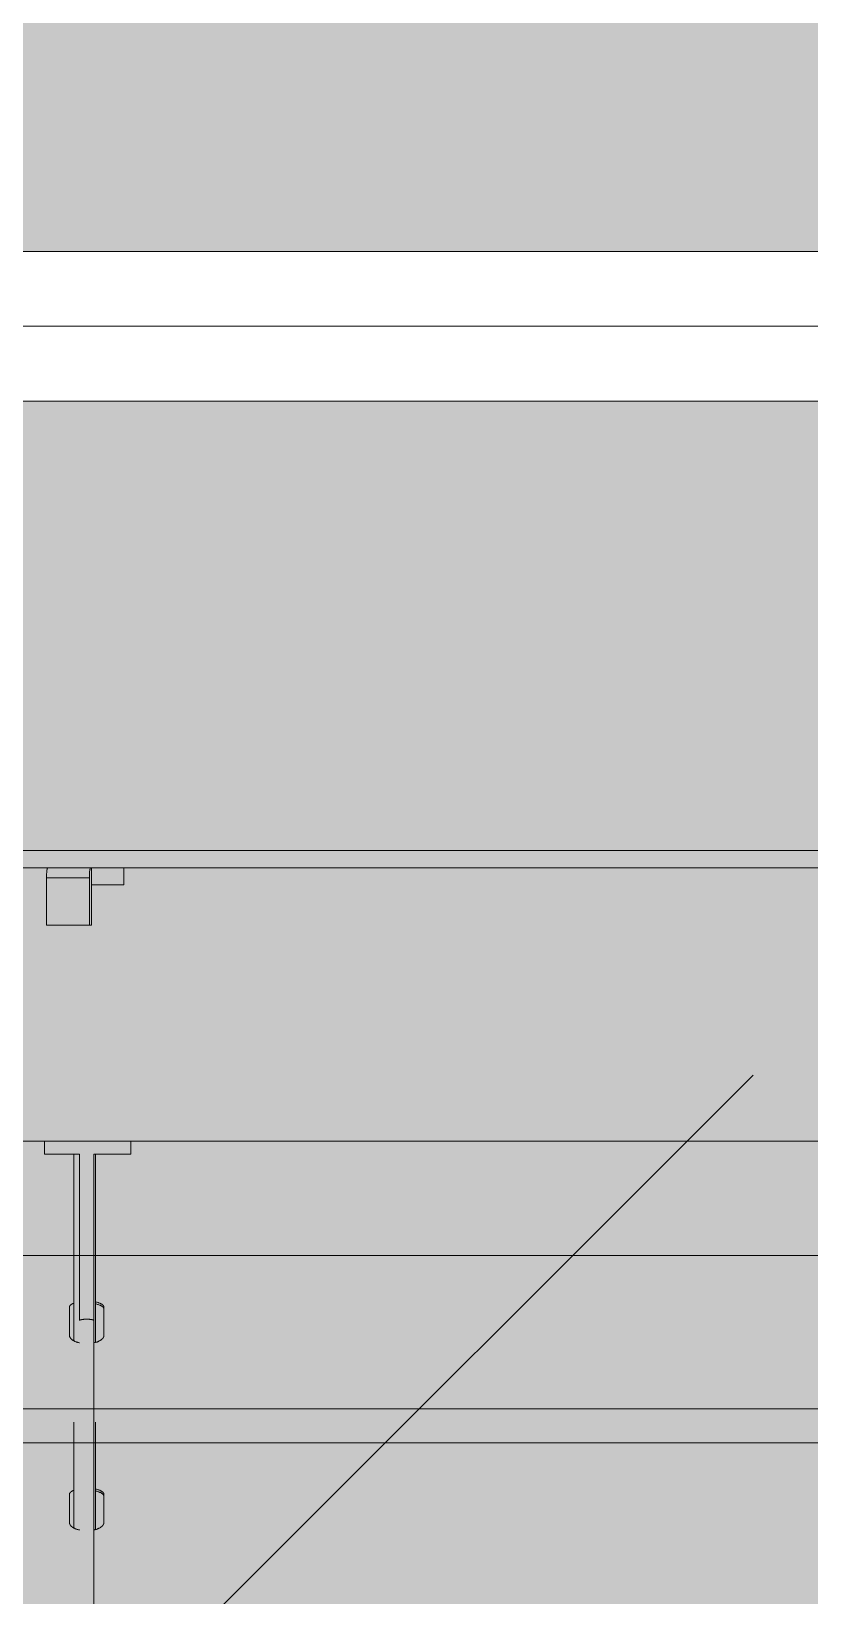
# Model space of a CAD drawing. Header units: millimetres. Extents: x 126 to 12547, y 1644 to 26714.
# Drawn here: x 895 to 947, y 26034 to 26138.5 of the extents above; entities that cross this region are included whole.
import ezdxf

# ---------------------------------------------------------------- set-up
doc = ezdxf.new("R2010")
doc.units = ezdxf.units.MM
doc.linetypes.add('CONTINUA', pattern=[0])
doc.layers.add('cono piramide', color=4, linetype='Continuous')
for name, color, linetype, lineweight in [('F_ARREDI_pareti', 1, 'Continuous', 0), ('F_CARROZZERIA esterna', 9, 'Continuous', 5), ('F_INFISSI', 4, 'Continuous', 5), ('F_MINERAL WALL', 6, 'Continuous', 5), ('F_Tendaggio', 252, 'Continuous', 5), ('F_VETRO', 140, 'Continuous', 5)]:
    doc.layers.add(name, color=color, linetype=linetype, lineweight=lineweight)

# ---------------------------------------------------------------- blocks, each defined once
blk = doc.blocks.new('TENDAGGIO_infisso piccolo_prospetto_fronte')
at = {"layer": 'F_Tendaggio'}
for p, q in [((734451.23, 514154.22), (734692.82, 514154.22)), ((734450.98, 514143.98), (734692.56, 514143.98)), ((734450.98, 514141.72), (734692.56, 514141.72))]:
    blk.add_line(p, q, dxfattribs=at)
for points in [[(734723.02, 514180.12), (734413.01, 514180.12)], [(734484.87, 514179.44), (734484.87, 514179.57), (734484.88, 514179.7), (734484.89, 514179.82), (734484.89, 514179.87), (734484.9, 514179.93), (734484.9, 514179.97), (734484.91, 514179.99), (734484.91, 514180.01), (734484.92, 514180.03), (734484.92, 514180.05), (734484.92, 514180.06), (734484.93, 514180.07), (734484.93, 514180.08), (734484.93, 514180.08), (734484.93, 514180.09), (734484.93, 514180.09), (734484.94, 514180.1), (734484.94, 514180.1), (734484.94, 514180.1), (734484.94, 514180.1), (734484.94, 514180.11), (734484.94, 514180.11), (734484.94, 514180.11), (734484.94, 514180.11), (734484.94, 514180.11), (734484.94, 514180.11), (734484.95, 514180.12), (734484.95, 514180.12), (734484.95, 514180.12), (734484.95, 514180.12), (734484.95, 514180.12), (734484.95, 514180.12), (734484.95, 514180.12), (734484.95, 514180.12), (734484.95, 514180.12), (734484.95, 514180.12), (734484.95, 514180.12), (734484.96, 514180.12), (734484.96, 514180.12), (734484.96, 514180.12), (734484.96, 514180.12)], [(734487.82, 514180.12), (734487.82, 514180.12), (734487.82, 514180.12), (734487.82, 514180.12), (734487.82, 514180.12), (734487.82, 514180.12), (734487.81, 514180.12), (734487.81, 514180.12), (734487.81, 514180.12), (734487.81, 514180.12), (734487.81, 514180.12), (734487.81, 514180.12), (734487.81, 514180.12), (734487.81, 514180.12), (734487.81, 514180.12), (734487.81, 514180.11), (734487.8, 514180.11), (734487.8, 514180.11), (734487.8, 514180.11), (734487.8, 514180.11), (734487.8, 514180.11), (734487.8, 514180.1), (734487.8, 514180.1), (734487.8, 514180.1), (734487.8, 514180.1), (734487.79, 514180.09), (734487.79, 514180.09), (734487.79, 514180.08), (734487.79, 514180.08), (734487.79, 514180.07), (734487.78, 514180.06), (734487.78, 514180.05), (734487.78, 514180.03), (734487.77, 514180.01), (734487.77, 514179.99), (734487.77, 514179.97), (734487.76, 514179.93), (734487.75, 514179.87), (734487.75, 514179.82), (734487.74, 514179.7), (734487.74, 514179.57), (734487.73, 514179.44)], [(734487.88, 514178.97), (734487.88, 514180.12)], [(734490.03, 514180.12), (734490.03, 514178.97)], [(734529.53, 514180.12), (734526.67, 514180.12)], [(734529.54, 514180.12), (734529.6, 514180.12)], [(734529.6, 514180.12), (734531.74, 514180.12)], [(734531.74, 514180.12), (734531.93, 514180.12)], [(734487.73, 514179.44), (734484.87, 514179.44)], [(734484.87, 514176.28), (734484.87, 514179.44)], [(734487.73, 514176.28), (734487.73, 514179.44)], [(734487.88, 514176.28), (734487.88, 514178.97)], [(734487.88, 514178.97), (734490.03, 514178.97)], [(734484.87, 514176.28), (734487.73, 514176.28)], [(734487.73, 514176.28), (734487.88, 514176.28)], [(734413.01, 514161.86), (734740.21, 514161.86)], [(734484.73, 514160.99), (734484.73, 514161.86)], [(734484.73, 514160.99), (734487.07, 514160.99)], [(734486.7, 514160.99), (734486.7, 514148.53)], [(734487.07, 514160.99), (734487.07, 514149.88)], [(734488.03, 514149.88), (734488.03, 514160.99)], [(734488.03, 514160.99), (734490.5, 514160.99)], [(734488.14, 514160.99), (734488.14, 514148.42)], [(734490.5, 514160.99), (734490.5, 514161.86)], [(734486.4, 514148.9), (734486.4, 514150.77), (734486.4, 514150.78), (734486.4, 514150.78), (734486.4, 514150.79), (734486.4, 514150.79), (734486.4, 514150.8), (734486.4, 514150.8), (734486.4, 514150.81), (734486.4, 514150.82), (734486.41, 514150.82), (734486.41, 514150.83), (734486.41, 514150.83), (734486.41, 514150.84), (734486.41, 514150.84), (734486.42, 514150.85), (734486.42, 514150.85), (734486.42, 514150.86), (734486.43, 514150.86), (734486.43, 514150.87), (734486.43, 514150.87), (734486.44, 514150.88), (734486.44, 514150.88), (734486.44, 514150.89), (734486.45, 514150.89), (734486.45, 514150.9), (734486.46, 514150.9), (734486.46, 514150.91), (734486.46, 514150.91), (734486.47, 514150.92), (734486.47, 514150.92), (734486.48, 514150.93), (734486.49, 514150.93), (734486.49, 514150.94), (734486.51, 514150.95), (734486.52, 514150.96), (734486.53, 514150.96), (734486.54, 514150.97), (734486.55, 514150.98), (734486.56, 514150.99), (734486.58, 514150.99), (734486.59, 514151), (734486.6, 514151.01), (734486.62, 514151.02), (734486.63, 514151.02), (734486.66, 514151.04), (734486.7, 514151.05)], [(734488.14, 514151.13), (734488.2, 514151.11), (734488.26, 514151.1), (734488.29, 514151.09), (734488.31, 514151.08), (734488.34, 514151.07), (734488.37, 514151.07), (734488.41, 514151.05), (734488.42, 514151.04), (734488.44, 514151.04), (734488.46, 514151.03), (734488.48, 514151.02), (734488.49, 514151.01), (734488.51, 514151), (734488.53, 514150.99), (734488.54, 514150.99), (734488.55, 514150.98), (734488.57, 514150.97), (734488.58, 514150.96), (734488.59, 514150.95), (734488.61, 514150.94), (734488.62, 514150.93), (734488.62, 514150.93), (734488.63, 514150.92), (734488.63, 514150.92), (734488.64, 514150.91), (734488.64, 514150.91), (734488.65, 514150.9), (734488.65, 514150.9), (734488.66, 514150.89), (734488.66, 514150.89), (734488.66, 514150.88), (734488.67, 514150.88), (734488.67, 514150.87), (734488.67, 514150.87), (734488.68, 514150.86), (734488.68, 514150.86), (734488.68, 514150.85), (734488.69, 514150.85), (734488.69, 514150.84), (734488.69, 514150.84), (734488.69, 514150.83), (734488.69, 514150.83), (734488.7, 514150.82), (734488.7, 514150.82), (734488.7, 514150.81), (734488.7, 514150.8), (734488.7, 514150.8), (734488.7, 514150.79), (734488.7, 514150.79), (734488.7, 514150.78), (734488.7, 514150.78), (734488.7, 514150.77), (734488.7, 514149.23), (734488.7, 514148.88), (734488.7, 514148.88), (734488.7, 514148.87), (734488.7, 514148.87), (734488.7, 514148.87), (734488.7, 514148.86), (734488.7, 514148.86), (734488.7, 514148.86), (734488.7, 514148.85), (734488.7, 514148.84), (734488.7, 514148.84), (734488.7, 514148.83), (734488.69, 514148.82), (734488.69, 514148.82), (734488.69, 514148.81), (734488.69, 514148.8), (734488.68, 514148.79), (734488.68, 514148.79), (734488.67, 514148.78), (734488.67, 514148.76), (734488.66, 514148.75), (734488.66, 514148.74), (734488.65, 514148.73), (734488.64, 514148.72), (734488.64, 514148.71), (734488.63, 514148.7), (734488.62, 514148.69), (734488.61, 514148.68), (734488.6, 514148.68), (734488.6, 514148.67), (734488.59, 514148.66), (734488.58, 514148.65), (734488.57, 514148.64), (734488.57, 514148.64), (734488.55, 514148.62), (734488.53, 514148.61), (734488.51, 514148.59), (734488.5, 514148.58), (734488.48, 514148.57), (734488.46, 514148.56), (734488.44, 514148.54), (734488.41, 514148.53), (734488.39, 514148.52), (734488.37, 514148.51), (734488.34, 514148.49), (734488.32, 514148.48), (734488.29, 514148.47), (734488.27, 514148.46), (734488.24, 514148.45), (734488.21, 514148.44), (734488.18, 514148.43), (734488.15, 514148.42), (734488.12, 514148.41), (734488.09, 514148.41), (734488.03, 514148.39)], [(734488.7, 514150.64), (734488.7, 514150.64), (734488.7, 514150.65), (734488.7, 514150.65), (734488.7, 514150.66), (734488.7, 514150.67), (734488.7, 514150.67), (734488.7, 514150.68), (734488.7, 514150.68), (734488.7, 514150.69), (734488.69, 514150.7), (734488.69, 514150.7), (734488.69, 514150.71), (734488.69, 514150.71), (734488.68, 514150.72), (734488.68, 514150.72), (734488.68, 514150.73), (734488.67, 514150.73), (734488.67, 514150.74), (734488.67, 514150.75), (734488.66, 514150.75), (734488.66, 514150.76), (734488.65, 514150.76), (734488.65, 514150.77), (734488.64, 514150.77), (734488.64, 514150.78), (734488.63, 514150.78), (734488.63, 514150.79), (734488.62, 514150.79), (734488.62, 514150.8), (734488.61, 514150.81), (734488.6, 514150.81), (734488.6, 514150.82), (734488.58, 514150.83), (734488.57, 514150.84), (734488.55, 514150.85), (734488.54, 514150.86), (734488.52, 514150.87), (734488.51, 514150.87), (734488.49, 514150.88), (734488.47, 514150.89), (734488.45, 514150.9), (734488.43, 514150.91), (734488.4, 514150.92), (734488.36, 514150.94), (734488.32, 514150.95), (734488.28, 514150.96), (734488.23, 514150.98), (734488.19, 514150.99), (734488.14, 514151)], [(734487.07, 514149.88), (734487.07, 514149.88), (734487.07, 514149.88), (734487.07, 514149.88), (734487.07, 514149.88), (734487.07, 514149.88), (734487.07, 514149.88), (734487.07, 514149.88), (734487.07, 514149.88), (734487.07, 514149.88), (734487.07, 514149.88), (734487.07, 514149.88), (734487.07, 514149.88), (734487.07, 514149.88), (734487.07, 514149.88), (734487.07, 514149.89), (734487.07, 514149.89), (734487.07, 514149.89), (734487.07, 514149.89), (734487.07, 514149.89), (734487.07, 514149.89), (734487.07, 514149.89), (734487.07, 514149.89), (734487.08, 514149.89), (734487.08, 514149.89), (734487.08, 514149.89), (734487.08, 514149.89), (734487.08, 514149.89), (734487.08, 514149.89), (734487.08, 514149.89), (734487.08, 514149.89), (734487.08, 514149.9), (734487.08, 514149.9), (734487.08, 514149.9), (734487.08, 514149.9), (734487.09, 514149.9), (734487.09, 514149.9), (734487.09, 514149.9), (734487.09, 514149.9), (734487.09, 514149.91), (734487.09, 514149.91), (734487.1, 514149.91), (734487.1, 514149.91), (734487.1, 514149.91), (734487.1, 514149.91), (734487.11, 514149.91), (734487.11, 514149.92), (734487.12, 514149.92), (734487.12, 514149.92), (734487.13, 514149.92), (734487.14, 514149.93), (734487.14, 514149.93), (734487.15, 514149.93), (734487.17, 514149.94), (734487.18, 514149.94), (734487.2, 514149.94), (734487.21, 514149.95), (734487.23, 514149.95), (734487.25, 514149.95), (734487.29, 514149.96), (734487.33, 514149.96), (734487.37, 514149.97), (734487.41, 514149.97), (734487.46, 514149.97), (734487.51, 514149.97), (734487.55, 514149.98)], [(734487.55, 514149.98), (734487.6, 514149.97), (734487.65, 514149.97), (734487.69, 514149.97), (734487.74, 514149.97), (734487.77, 514149.96), (734487.81, 514149.96), (734487.85, 514149.95), (734487.87, 514149.95), (734487.89, 514149.95), (734487.91, 514149.94), (734487.92, 514149.94), (734487.94, 514149.94), (734487.95, 514149.93), (734487.96, 514149.93), (734487.97, 514149.93), (734487.97, 514149.92), (734487.98, 514149.92), (734487.99, 514149.92), (734487.99, 514149.92), (734488, 514149.91), (734488, 514149.91), (734488, 514149.91), (734488.01, 514149.91), (734488.01, 514149.91), (734488.01, 514149.91), (734488.01, 514149.91), (734488.01, 514149.9), (734488.02, 514149.9), (734488.02, 514149.9), (734488.02, 514149.9), (734488.02, 514149.9), (734488.02, 514149.9), (734488.02, 514149.9), (734488.02, 514149.9), (734488.03, 514149.89), (734488.03, 514149.89), (734488.03, 514149.89), (734488.03, 514149.89), (734488.03, 514149.89), (734488.03, 514149.89), (734488.03, 514149.89), (734488.03, 514149.89), (734488.03, 514149.89), (734488.03, 514149.89), (734488.03, 514149.89), (734488.03, 514149.89), (734488.03, 514149.89), (734488.03, 514149.89), (734488.03, 514149.89), (734488.03, 514149.89), (734488.03, 514149.88), (734488.03, 514149.88), (734488.03, 514149.88), (734488.03, 514149.88), (734488.03, 514149.88), (734488.03, 514149.88), (734488.03, 514149.88), (734488.03, 514149.88), (734488.03, 514149.88), (734488.03, 514149.88), (734488.03, 514149.88), (734488.03, 514149.88), (734488.03, 514149.88), (734488.03, 514149.88), (734488.03, 514149.88)], [(734488.03, 513830.63), (734488.03, 514149.88)], [(734487.07, 514148.39), (734487.04, 514148.4), (734487.01, 514148.41), (734486.97, 514148.42), (734486.94, 514148.43), (734486.91, 514148.44), (734486.88, 514148.45), (734486.85, 514148.46), (734486.82, 514148.47), (734486.79, 514148.48), (734486.77, 514148.49), (734486.74, 514148.5), (734486.71, 514148.52), (734486.69, 514148.53), (734486.67, 514148.54), (734486.64, 514148.56), (734486.62, 514148.57), (734486.61, 514148.58), (734486.59, 514148.59), (734486.58, 514148.6), (734486.57, 514148.61), (734486.56, 514148.62), (734486.55, 514148.63), (734486.53, 514148.64), (734486.52, 514148.65), (734486.51, 514148.66), (734486.5, 514148.67), (734486.49, 514148.68), (734486.49, 514148.69), (734486.48, 514148.7), (734486.47, 514148.71), (734486.46, 514148.72), (734486.45, 514148.73), (734486.45, 514148.74), (734486.44, 514148.75), (734486.44, 514148.76), (734486.43, 514148.77), (734486.42, 514148.78), (734486.42, 514148.79), (734486.42, 514148.79), (734486.42, 514148.8), (734486.42, 514148.8), (734486.41, 514148.81), (734486.41, 514148.81), (734486.41, 514148.82), (734486.41, 514148.82), (734486.41, 514148.83), (734486.41, 514148.83), (734486.4, 514148.84), (734486.4, 514148.84), (734486.4, 514148.85), (734486.4, 514148.86), (734486.4, 514148.86), (734486.4, 514148.87), (734486.4, 514148.87), (734486.4, 514148.88), (734486.4, 514148.88), (734486.4, 514148.89), (734486.4, 514148.89), (734486.4, 514148.9)], [(734486.7, 514143.09), (734486.7, 514136.03)], [(734488.14, 514143.09), (734488.14, 514135.92)], [(734486.4, 514136.4), (734486.4, 514138.28), (734486.4, 514138.28), (734486.4, 514138.29), (734486.4, 514138.29), (734486.4, 514138.3), (734486.4, 514138.3), (734486.4, 514138.31), (734486.4, 514138.31), (734486.4, 514138.32), (734486.41, 514138.32), (734486.41, 514138.33), (734486.41, 514138.33), (734486.41, 514138.34), (734486.41, 514138.34), (734486.42, 514138.35), (734486.42, 514138.35), (734486.42, 514138.36), (734486.43, 514138.36), (734486.43, 514138.37), (734486.43, 514138.37), (734486.44, 514138.38), (734486.44, 514138.38), (734486.44, 514138.39), (734486.45, 514138.39), (734486.45, 514138.4), (734486.46, 514138.4), (734486.46, 514138.41), (734486.46, 514138.41), (734486.47, 514138.42), (734486.47, 514138.42), (734486.48, 514138.43), (734486.49, 514138.43), (734486.49, 514138.44), (734486.51, 514138.45), (734486.52, 514138.46), (734486.53, 514138.47), (734486.54, 514138.47), (734486.55, 514138.48), (734486.56, 514138.49), (734486.58, 514138.5), (734486.59, 514138.5), (734486.6, 514138.51), (734486.62, 514138.52), (734486.63, 514138.53), (734486.66, 514138.54), (734486.7, 514138.55)], [(734488.14, 514138.63), (734488.2, 514138.62), (734488.26, 514138.6), (734488.29, 514138.59), (734488.31, 514138.59), (734488.34, 514138.58), (734488.37, 514138.57), (734488.41, 514138.55), (734488.42, 514138.55), (734488.44, 514138.54), (734488.46, 514138.53), (734488.48, 514138.52), (734488.49, 514138.51), (734488.51, 514138.5), (734488.53, 514138.5), (734488.54, 514138.49), (734488.55, 514138.48), (734488.57, 514138.47), (734488.58, 514138.46), (734488.59, 514138.45), (734488.61, 514138.44), (734488.62, 514138.43), (734488.62, 514138.43), (734488.63, 514138.42), (734488.63, 514138.42), (734488.64, 514138.41), (734488.64, 514138.41), (734488.65, 514138.4), (734488.65, 514138.4), (734488.66, 514138.39), (734488.66, 514138.39), (734488.66, 514138.38), (734488.67, 514138.38), (734488.67, 514138.37), (734488.67, 514138.37), (734488.68, 514138.36), (734488.68, 514138.36), (734488.68, 514138.35), (734488.69, 514138.35), (734488.69, 514138.34), (734488.69, 514138.34), (734488.69, 514138.33), (734488.69, 514138.33), (734488.7, 514138.32), (734488.7, 514138.32), (734488.7, 514138.31), (734488.7, 514138.31), (734488.7, 514138.3), (734488.7, 514138.3), (734488.7, 514138.29), (734488.7, 514138.29), (734488.7, 514138.28), (734488.7, 514138.28), (734488.7, 514136.73), (734488.7, 514136.39), (734488.7, 514136.38), (734488.7, 514136.38), (734488.7, 514136.37), (734488.7, 514136.37), (734488.7, 514136.37), (734488.7, 514136.36), (734488.7, 514136.36), (734488.7, 514136.35), (734488.7, 514136.35), (734488.7, 514136.34), (734488.7, 514136.33), (734488.69, 514136.32), (734488.69, 514136.32), (734488.69, 514136.31), (734488.69, 514136.3), (734488.68, 514136.3), (734488.68, 514136.29), (734488.67, 514136.28), (734488.67, 514136.27), (734488.66, 514136.26), (734488.66, 514136.25), (734488.65, 514136.24), (734488.64, 514136.23), (734488.64, 514136.22), (734488.63, 514136.21), (734488.62, 514136.2), (734488.61, 514136.19), (734488.6, 514136.18), (734488.6, 514136.17), (734488.59, 514136.16), (734488.58, 514136.15), (734488.57, 514136.15), (734488.57, 514136.14), (734488.55, 514136.12), (734488.53, 514136.11), (734488.51, 514136.1), (734488.5, 514136.08), (734488.48, 514136.07), (734488.46, 514136.06), (734488.44, 514136.05), (734488.41, 514136.03), (734488.39, 514136.02), (734488.37, 514136.01), (734488.34, 514136), (734488.32, 514135.99), (734488.29, 514135.98), (734488.27, 514135.97), (734488.24, 514135.95), (734488.21, 514135.94), (734488.18, 514135.93), (734488.15, 514135.93), (734488.12, 514135.92), (734488.09, 514135.91), (734488.03, 514135.89)], [(734488.7, 514138.14), (734488.7, 514138.15), (734488.7, 514138.15), (734488.7, 514138.16), (734488.7, 514138.16), (734488.7, 514138.17), (734488.7, 514138.17), (734488.7, 514138.18), (734488.7, 514138.19), (734488.7, 514138.19), (734488.69, 514138.2), (734488.69, 514138.2), (734488.69, 514138.21), (734488.69, 514138.21), (734488.68, 514138.22), (734488.68, 514138.23), (734488.68, 514138.23), (734488.67, 514138.24), (734488.67, 514138.24), (734488.67, 514138.25), (734488.66, 514138.25), (734488.66, 514138.26), (734488.65, 514138.26), (734488.65, 514138.27), (734488.64, 514138.28), (734488.64, 514138.28), (734488.63, 514138.29), (734488.63, 514138.29), (734488.62, 514138.3), (734488.62, 514138.3), (734488.61, 514138.31), (734488.6, 514138.31), (734488.6, 514138.32), (734488.58, 514138.33), (734488.57, 514138.34), (734488.55, 514138.35), (734488.54, 514138.36), (734488.52, 514138.37), (734488.51, 514138.38), (734488.49, 514138.39), (734488.47, 514138.4), (734488.45, 514138.4), (734488.43, 514138.41), (734488.4, 514138.43), (734488.36, 514138.44), (734488.32, 514138.45), (734488.28, 514138.47), (734488.23, 514138.48), (734488.19, 514138.49), (734488.14, 514138.5)], [(734487.07, 514135.89), (734487.04, 514135.9), (734487.01, 514135.91), (734486.97, 514135.92), (734486.94, 514135.93), (734486.91, 514135.94), (734486.88, 514135.95), (734486.85, 514135.96), (734486.82, 514135.97), (734486.79, 514135.98), (734486.77, 514135.99), (734486.74, 514136.01), (734486.71, 514136.02), (734486.69, 514136.03), (734486.67, 514136.05), (734486.64, 514136.06), (734486.62, 514136.07), (734486.61, 514136.08), (734486.59, 514136.09), (734486.58, 514136.1), (734486.57, 514136.11), (734486.56, 514136.12), (734486.55, 514136.13), (734486.53, 514136.14), (734486.52, 514136.15), (734486.51, 514136.16), (734486.5, 514136.17), (734486.49, 514136.18), (734486.49, 514136.19), (734486.48, 514136.2), (734486.47, 514136.21), (734486.46, 514136.22), (734486.45, 514136.23), (734486.45, 514136.24), (734486.44, 514136.25), (734486.44, 514136.26), (734486.43, 514136.27), (734486.42, 514136.28), (734486.42, 514136.29), (734486.42, 514136.29), (734486.42, 514136.3), (734486.42, 514136.3), (734486.41, 514136.31), (734486.41, 514136.31), (734486.41, 514136.32), (734486.41, 514136.33), (734486.41, 514136.33), (734486.41, 514136.34), (734486.4, 514136.34), (734486.4, 514136.35), (734486.4, 514136.35), (734486.4, 514136.36), (734486.4, 514136.36), (734486.4, 514136.37), (734486.4, 514136.37), (734486.4, 514136.38), (734486.4, 514136.38), (734486.4, 514136.39), (734486.4, 514136.4), (734486.4, 514136.4)]]:
    blk.add_lwpolyline(points, dxfattribs=at)
blk = doc.blocks.new('INFISSO L.400 MM_prospetto_fronte')
at = {"layer": 'F_VETRO', "transparency": 33554579}
h = blk.add_hatch(color=153, dxfattribs=at)
h.dxf.hatch_style = 1
h.set_gradient(color1=(102, 153, 204), color2=(251, 252, 254), rotation=45, one_color=1, tint=0.994624)
h.paths.add_polyline_path([(-15858.48, 12715.63), (-16258.48, 12715.63), (-16258.48, 11495.63), (-15858.48, 11495.63)])
at = {"layer": 'F_CARROZZERIA esterna', "color": 1}
blk.add_lwpolyline([(-15818.48, 12755.63), (-16298.48, 12755.63), (-16298.48, 11455.63), (-15818.48, 11455.63)], close=True, dxfattribs=at)
at = {"layer": 'F_INFISSI', "color": 5, "lineweight": 13}
blk.add_line((-16130.05, 12700.63), (-16243.48, 12587.2), dxfattribs=at)
at = {"layer": 'F_INFISSI', "ltscale": 0.25}
blk.add_lwpolyline([(-15823.48, 12750.63), (-16293.48, 12750.63), (-16293.48, 11460.63), (-15823.48, 11460.63)], close=True, dxfattribs=at)
at = {"layer": 'F_INFISSI', "color": 41, "linetype": 'CONTINUA', "lineweight": 13, "ltscale": 0.25}
blk.add_lwpolyline([(-15858.48, 12715.63), (-16258.48, 12715.63), (-16258.48, 11495.63), (-15858.48, 11495.63)], close=True, dxfattribs=at)
blk = doc.blocks.new('RIV.to_pareti e soffitto_slider_armadiature_camera master_sez.......')
at = {"layer": 'F_INFISSI', "true_color": 0x636466}
h = blk.add_hatch(color=251, dxfattribs=at)
h.dxf.hatch_style = 1
h.paths.add_polyline_path([(734352.12, 514201.28), (734352.12, 512921.28), (734812.12, 512921.28), (734812.12, 514201.28)])
h.paths.add_polyline_path([(734382.12, 514171.28), (734782.12, 514171.28), (734782.12, 512951.28), (734382.12, 512951.28)], flags=16)
at = {"layer": 'F_MINERAL WALL', "true_color": 0x636466, "transparency": 33554559}
h = blk.add_hatch(dxfattribs=at)
h.set_pattern_fill('AR-SAND', color=251)
h.set_pattern_definition([(37.5, (2500, 0), (-1.6000313, 48.9413237), [0, -38.608, 0, -43.18, 0, -41.275]), (7.5, (2500, 0), (44.9523283, 71.68251), [0, -20.828, 0, -34.798, 0, -13.335]), (327.5, (2468.76, 0), (79.099237, 0.1437185), [0, -12.7, 0, -45.72, 0, -59.69]), (317.5, (2468.76, 0), (76.355645, 22.2929323), [0, -6.35, 0, -29.972, 0, -34.29])])
h.paths.add_polyline_path([(733693.12, 514601.28), (733693.12, 512521.28), (734878.12, 512521.28), (734878.12, 514601.28)])
h.paths.add_polyline_path([(734822.12, 514211.28), (734822.12, 512911.28), (734342.12, 512911.28), (734342.12, 514211.28)], flags=16)
at = {"layer": 'F_INFISSI', "color": 7}
for points in [[(734352.12, 512921.28), (734812.12, 512921.28), (734812.12, 514201.28), (734352.12, 514201.28)], [(734382.12, 512951.28), (734782.12, 512951.28), (734782.12, 514171.28), (734382.12, 514171.28)]]:
    blk.add_lwpolyline(points, close=True, dxfattribs=at)
at = {"layer": 'F_MINERAL WALL'}
blk.add_lwpolyline([(734342.12, 514211.28), (734822.12, 514211.28), (734822.12, 512911.28), (734342.12, 512911.28)], close=True, dxfattribs=at)
at = {"color": 1}
blk.add_blockref('INFISSO L.400 MM_prospetto_fronte', (750640.59, 501455.65), dxfattribs=at)
at = {"layer": 'cono piramide', "color": 2, "lineweight": 5}
blk.add_blockref('TENDAGGIO_infisso piccolo_prospetto_fronte', (-21.49, -10), dxfattribs=at)

msp = doc.modelspace()

# ---------------------------------------------------------------- block references
at = {"layer": 'F_ARREDI_pareti', "color": 2, "lineweight": 5}
msp.add_blockref('RIV.to_pareti e soffitto_slider_armadiature_camera master_sez.......', (-733567.34, -488087.48), dxfattribs=at)

doc.saveas('drawing.dxf')
